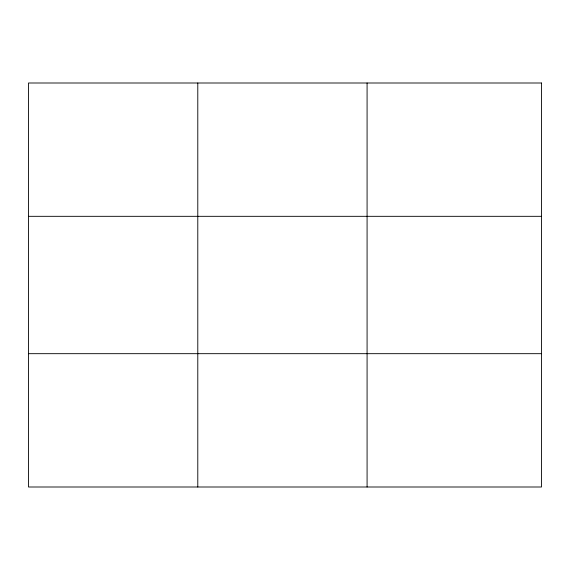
<?xml version="1.0" encoding="UTF-8"?>
<svg xmlns="http://www.w3.org/2000/svg" width="570" height="570" viewBox="0 0 570 570"><rect width="100%" height="100%" fill="white"/><g stroke="black" fill="none" stroke-linecap="round" stroke-linejoin="round"><path stroke-width="0.85" d="M197.79 82.999L197.79 487.001M367.08 82.999L367.08 487.001M28.5 216.322L541.5 216.322M28.5 353.678L541.5 353.678M541.5 82.999L541.5 487.001L28.5 487.001L28.5 82.999L541.5 82.999"/></g></svg>
